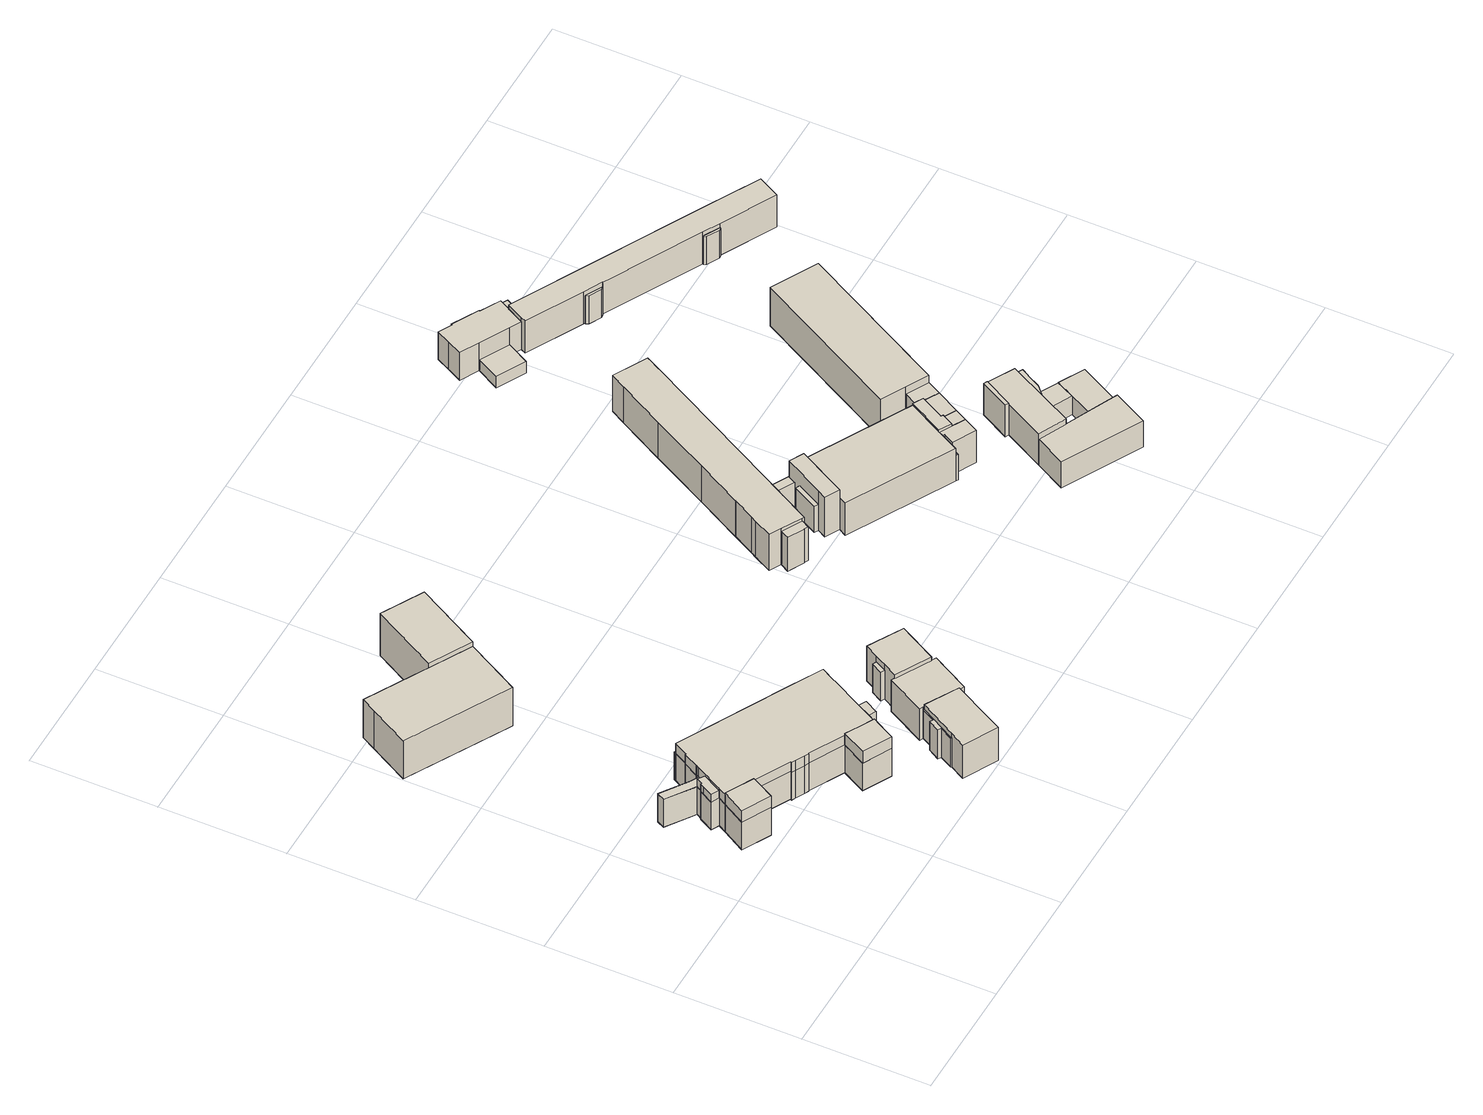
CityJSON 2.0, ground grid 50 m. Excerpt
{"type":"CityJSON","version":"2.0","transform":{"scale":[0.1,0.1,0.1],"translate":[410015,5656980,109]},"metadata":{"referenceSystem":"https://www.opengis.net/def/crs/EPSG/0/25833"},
"CityObjects":{
"building1":{"type":"Building","attributes":{"name":"Städtisches Klinikum Dresden-Friedrichstadt","Dachtyp_tdc":"tdcFreeFormRoof","Gemeindeschluessel":14612000,"Dachneigung":30.5,"QualitaetDacherkennung":21,"Geometrietyp2DReferenz":"3000","measuredHeight":21.23,"function":"31001_3051","roofType":"5000"},"geometry":[{"type":"Solid","lod":"1","boundaries":[[[[0,1,2,3,4,5,6,7,8,9,10,11,12,13,14,15,16,17,18,19,20,21,22,23,24,25,26,27,28,29,30,31,32,33,34,35,36,37,38,39,40,41,42],[43,44,45,46]],[[47,48,49,50,51,52,53,54,55,56,57,58,59,60,61,62,63,64,65,66,67,68,69,70,71,72,73,74,75,76,77,78,79,80,81,82,83,84,85,86,87,88,89],[90,91,92,93]],[[42,48,47,0]],[[41,49,48,42]],[[40,50,49,41]],[[39,51,50,40]],[[38,52,51,39]],[[37,53,52,38]],[[36,54,53,37]],[[35,55,54,36]],[[34,56,55,35]],[[33,57,56,34]],[[32,58,57,33]],[[31,59,58,32]],[[30,60,59,31]],[[29,61,60,30]],[[28,62,61,29]],[[27,63,62,28]],[[26,64,63,27]],[[25,65,64,26]],[[24,66,65,25]],[[23,67,66,24]],[[22,68,67,23]],[[21,69,68,22]],[[20,70,69,21]],[[19,71,70,20]],[[18,72,71,19]],[[17,73,72,18]],[[16,74,73,17]],[[15,75,74,16]],[[14,76,75,15]],[[13,77,76,14]],[[12,78,77,13]],[[11,79,78,12]],[[10,80,79,11]],[[9,81,80,10]],[[8,82,81,9]],[[7,83,82,8]],[[6,84,83,7]],[[5,85,84,6]],[[4,86,85,5]],[[3,87,86,4]],[[2,88,87,3]],[[1,89,88,2]],[[0,47,89,1]],[[46,91,90,43]],[[45,92,91,46]],[[44,93,92,45]],[[43,90,93,44]]]]}]},
"building2":{"type":"Building","attributes":{"name":"Städtisches Klinikum Dresden-Friedrichstadt","Gemeindeschluessel":14612000,"Dachneigung":90,"Dachorientierung":28.76,"MittlereTraufHoehe":128.35,"QualitaetDacherkennung":17,"ObjektHoehe":19.56,"BodenHoehe":109.88,"Geometrietyp2DReferenz":"3000","AbsoluteHoehe":129.44,"Dachflaeche":1951.08,"measuredHeight":19.56,"function":"31001_3051","roofType":"9999","storeysAboveGround":7},"children":["building2-1","building2-2","building2-3","building2-4","building2-5","building2-6","building2-7"],"geometry":[{"type":"Solid","lod":"1","boundaries":[[[[94,95,96,97,98,99,100,101,102,103,104,105,106,107,108,109,110,111,112,113,114,115,116,117,118,119,120,121]],[[122,123,124,125,126,127,128,129,130,131,132,133,134,135,136,137,138,139,140,141,142,143,144,145,146,147,148,149]],[[121,123,122,94]],[[120,124,123,121]],[[119,125,124,120]],[[118,126,125,119]],[[117,127,126,118]],[[116,128,127,117]],[[115,129,128,116]],[[114,130,129,115]],[[113,131,130,114]],[[112,132,131,113]],[[111,133,132,112]],[[110,134,133,111]],[[109,135,134,110]],[[108,136,135,109]],[[107,137,136,108]],[[106,138,137,107]],[[105,139,138,106]],[[104,140,139,105]],[[103,141,140,104]],[[102,142,141,103]],[[101,143,142,102]],[[100,144,143,101]],[[99,145,144,100]],[[98,146,145,99]],[[97,147,146,98]],[[96,148,147,97]],[[95,149,148,96]],[[94,122,149,95]]]]}]},
"building2-1":{"type":"BuildingPart","attributes":{"Dachneigung":58.62,"Dachorientierung":28.27,"MittlereTraufHoehe":128.14,"QualitaetDacherkennung":99,"BodenHoehe":109.88,"ObjektTeilHoehe":21.28,"Geometrietyp2DReferenz":"3000","AbsoluteHoehe":131.16,"Dachflaeche":155.74,"measuredHeight":21.28,"roofType":"5000","storeysAboveGround":7},"parents":["building2"],"geometry":[{"type":"Solid","lod":"1","boundaries":[[[[150,151,152,153,154]],[[155,143,156,141,157]],[[154,143,155,150]],[[153,156,143,154]],[[152,141,156,153]],[[151,157,141,152]],[[150,155,157,151]]]]}]},
"building2-2":{"type":"BuildingPart","attributes":{"Dachneigung":58.8,"Dachorientierung":28.5,"MittlereTraufHoehe":128.12,"QualitaetDacherkennung":97,"BodenHoehe":109.88,"ObjektTeilHoehe":21.21,"Geometrietyp2DReferenz":"3000","AbsoluteHoehe":131.09,"Dachflaeche":151.32,"measuredHeight":21.21,"roofType":"5000","storeysAboveGround":7},"parents":["building2"],"geometry":[{"type":"Solid","lod":"1","boundaries":[[[[158,159,160,161,162]],[[163,124,164,122,165]],[[162,124,163,158]],[[161,164,124,162]],[[160,122,164,161]],[[159,165,122,160]],[[158,163,165,159]]]]}]},
"building2-3":{"type":"BuildingPart","attributes":{"Dachneigung":90,"Dachorientierung":0,"MittlereTraufHoehe":117.95,"QualitaetDacherkennung":76,"BodenHoehe":109.88,"ObjektTeilHoehe":8.07,"Geometrietyp2DReferenz":"3000","AbsoluteHoehe":117.95,"Dachflaeche":62.91,"measuredHeight":8.07,"roofType":"1000","storeysAboveGround":3},"parents":["building2"],"geometry":[{"type":"Solid","lod":"1","boundaries":[[[[166,167,168,169,170,171]],[[172,173,174,175,176,177]],[[171,173,172,166]],[[170,174,173,171]],[[169,175,174,170]],[[168,176,175,169]],[[167,177,176,168]],[[166,172,177,167]]]]}]},
"building2-4":{"type":"BuildingPart","attributes":{"Dachneigung":53.08,"Dachorientierung":28.29,"MittlereTraufHoehe":127.6,"QualitaetDacherkennung":65,"BodenHoehe":109.88,"ObjektTeilHoehe":18.94,"Geometrietyp2DReferenz":"3000","AbsoluteHoehe":128.82,"Dachflaeche":24.69,"measuredHeight":18.94,"roofType":"3200","storeysAboveGround":6},"parents":["building2"],"geometry":[{"type":"Solid","lod":"1","boundaries":[[[[178,179,180,181,182,183]],[[139,184,185,186,187,140]],[[182,139,140,183]],[[181,184,139,182]],[[180,185,184,181]],[[179,186,185,180]],[[178,187,186,179]],[[183,140,187,178]]]]}]},
"building2-5":{"type":"BuildingPart","attributes":{"Dachneigung":90,"Dachorientierung":0,"MittlereTraufHoehe":123.74,"QualitaetDacherkennung":100,"BodenHoehe":109.88,"ObjektTeilHoehe":13.86,"Geometrietyp2DReferenz":"3000","AbsoluteHoehe":123.74,"Dachflaeche":56.78,"measuredHeight":13.86,"roofType":"1000","storeysAboveGround":5},"parents":["building2"],"geometry":[{"type":"Solid","lod":"1","boundaries":[[[[188,189,190,191,192,193]],[[194,195,196,197,127,198]],[[193,195,194,188]],[[192,196,195,193]],[[191,197,196,192]],[[190,127,197,191]],[[189,198,127,190]],[[188,194,198,189]]]]}]},
"building2-6":{"type":"BuildingPart","attributes":{"Dachneigung":90,"Dachorientierung":0,"MittlereTraufHoehe":117.94,"QualitaetDacherkennung":58,"BodenHoehe":109.88,"ObjektTeilHoehe":8.06,"Geometrietyp2DReferenz":"3000","AbsoluteHoehe":117.94,"Dachflaeche":32.3,"measuredHeight":8.06,"roofType":"1000","storeysAboveGround":3},"parents":["building2"],"geometry":[{"type":"Solid","lod":"1","boundaries":[[[[199,200,201,202,203]],[[132,204,172,177,134]],[[203,204,132,199]],[[202,172,204,203]],[[201,177,172,202]],[[200,134,177,201]],[[199,132,134,200]]]]}]},
"building2-7":{"type":"BuildingPart","attributes":{"Dachneigung":57.79,"Dachorientierung":121.27,"MittlereTraufHoehe":127.1,"QualitaetDacherkennung":56,"BodenHoehe":109.88,"ObjektTeilHoehe":18.87,"Geometrietyp2DReferenz":"3000","AbsoluteHoehe":128.75,"Dachflaeche":34.11,"measuredHeight":18.87,"roofType":"3100","storeysAboveGround":6},"parents":["building2"],"geometry":[{"type":"Solid","lod":"1","boundaries":[[[[205,206,207,208,209,210,211,212]],[[213,126,214,215,216,217,194,198]],[[212,126,213,205]],[[211,214,126,212]],[[210,215,214,211]],[[209,216,215,210]],[[208,217,216,209]],[[207,194,217,208]],[[206,198,194,207]],[[205,213,198,206]]]]}]},
"building3":{"type":"Building","attributes":{"name":"Städtisches Klinikum Dresden-Friedrichstadt","Gemeindeschluessel":14612000,"Geometrietyp2DReferenz":"3000","function":"31001_3051","roofType":"9999"},"children":["building3-1","building3-2"]},
"building3-1":{"type":"BuildingPart","attributes":{"Dachtyp_tdc":"tdcGableRoof","Dachneigung":30.21,"QualitaetDacherkennung":33,"Geometrietyp2DReferenz":"3000","measuredHeight":23.37,"roofType":"3100"},"parents":["building3"],"geometry":[{"type":"Solid","lod":"1","boundaries":[[[[218,219,220,221,222,223,224]],[[225,226,227,228,229,230,231]],[[224,226,225,218]],[[223,227,226,224]],[[222,228,227,223]],[[221,229,228,222]],[[220,230,229,221]],[[219,231,230,220]],[[218,225,231,219]]]]}]},
"building3-2":{"type":"BuildingPart","attributes":{"Dachtyp_tdc":"tdcHipAndGableRoof","Dachneigung":31.15,"QualitaetDacherkennung":72,"Geometrietyp2DReferenz":"3000","measuredHeight":23.63,"roofType":"5000"},"parents":["building3"],"geometry":[{"type":"Solid","lod":"1","boundaries":[[[[232,233,234,235]],[[229,236,237,230]],[[235,236,229,232]],[[234,237,236,235]],[[233,230,237,234]],[[232,229,230,233]]]]}]},
"building4":{"type":"Building","attributes":{"name":"Städtisches Klinikum Dresden-Friedrichstadt","Gemeindeschluessel":14612000,"Geometrietyp2DReferenz":"3000","function":"31001_3051","roofType":"9999"},"children":["building4-1","building4-2","building4-3","building4-4","building4-5","building4-6"]},
"building4-1":{"type":"BuildingPart","attributes":{"Dachtyp_tdc":"tdcPolyFlatRoof","Dachneigung":3.17,"QualitaetDacherkennung":35,"Geometrietyp2DReferenz":"3000","measuredHeight":14.13,"roofType":"2100"},"parents":["building4"],"geometry":[{"type":"Solid","lod":"1","boundaries":[[[[238,239,240,241]],[[242,243,244,245]],[[241,243,242,238]],[[240,244,243,241]],[[239,245,244,240]],[[238,242,245,239]]]]}]},
"building4-2":{"type":"BuildingPart","attributes":{"Dachtyp_tdc":"tdcTentRoof","Dachneigung":40.5,"QualitaetDacherkennung":51,"Geometrietyp2DReferenz":"3000","measuredHeight":20.38,"roofType":"3500"},"parents":["building4"],"geometry":[{"type":"Solid","lod":"1","boundaries":[[[[246,247,248,249,250,251]],[[242,245,252,253,254,255]],[[251,242,255,246]],[[250,245,242,251]],[[249,252,245,250]],[[248,253,252,249]],[[247,254,253,248]],[[246,255,254,247]]]]}]},
"building4-3":{"type":"BuildingPart","attributes":{"Dachtyp_tdc":"tdcGableRoof","Dachneigung":14.61,"QualitaetDacherkennung":4,"Geometrietyp2DReferenz":"3000","measuredHeight":16.26,"roofType":"3100"},"parents":["building4"],"geometry":[{"type":"Solid","lod":"1","boundaries":[[[[256,257,258,259]],[[260,261,262,263]],[[259,261,260,256]],[[258,262,261,259]],[[257,263,262,258]],[[256,260,263,257]]]]}]},
"building4-4":{"type":"BuildingPart","attributes":{"Dachtyp_tdc":"tdcHipAndGableRoof","Dachneigung":27.19,"QualitaetDacherkennung":31,"Geometrietyp2DReferenz":"3000","measuredHeight":18.48,"roofType":"5000"},"parents":["building4"],"geometry":[{"type":"Solid","lod":"1","boundaries":[[[[264,265,266,267,268,269]],[[261,270,271,272,273,262]],[[269,270,261,264]],[[268,271,270,269]],[[267,272,271,268]],[[266,273,272,267]],[[265,262,273,266]],[[264,261,262,265]]]]}]},
"building4-5":{"type":"BuildingPart","attributes":{"Dachtyp_tdc":"tdcPolyFlatRoof","Dachneigung":0,"QualitaetDacherkennung":40,"Geometrietyp2DReferenz":"3000","measuredHeight":14.1,"roofType":"1000"},"parents":["building4"],"geometry":[{"type":"Solid","lod":"1","boundaries":[[[[274,275,276,277,278,279,280,281]],[[282,283,284,285,286,287,273,272]],[[281,283,282,274]],[[280,284,283,281]],[[279,285,284,280]],[[278,286,285,279]],[[277,287,286,278]],[[276,273,287,277]],[[275,272,273,276]],[[274,282,272,275]]]]}]},
"building4-6":{"type":"BuildingPart","attributes":{"Dachtyp_tdc":"tdcGableRoof","Dachneigung":32.48,"QualitaetDacherkennung":34,"Geometrietyp2DReferenz":"3000","measuredHeight":18.5,"roofType":"3100"},"parents":["building4"],"geometry":[{"type":"Solid","lod":"1","boundaries":[[[[288,289,290,291,292,293,294,295,296,297]],[[298,299,255,300,254,301,302,263,303,287]],[[297,299,298,288]],[[296,255,299,297]],[[295,300,255,296]],[[294,254,300,295]],[[293,301,254,294]],[[292,302,301,293]],[[291,263,302,292]],[[290,303,263,291]],[[289,287,303,290]],[[288,298,287,289]]]]}]},
"building5":{"type":"Building","attributes":{"name":"Städtisches Klinikum Dresden-Friedrichstadt","Gemeindeschluessel":14612000,"Geometrietyp2DReferenz":"3000","function":"31001_3051","roofType":"9999"},"children":["building5-1","building5-2"]},
"building5-1":{"type":"BuildingPart","attributes":{"Dachtyp_tdc":"tdcHipRoof","Dachneigung":29.58,"QualitaetDacherkennung":57,"Geometrietyp2DReferenz":"3000","measuredHeight":19.89,"roofType":"3200"},"parents":["building5"],"geometry":[{"type":"Solid","lod":"1","boundaries":[[[[304,305,306,307,308,309,310,311,312,313,314,315,316,317,318,319,320,321,322,323,324,325,326,327,328]],[[329,330,331,332,333,334,335,336,337,338,339,340,341,342,343,344,345,346,347,348,349,350,351,352,353]],[[328,330,329,304]],[[327,331,330,328]],[[326,332,331,327]],[[325,333,332,326]],[[324,334,333,325]],[[323,335,334,324]],[[322,336,335,323]],[[321,337,336,322]],[[320,338,337,321]],[[319,339,338,320]],[[318,340,339,319]],[[317,341,340,318]],[[316,342,341,317]],[[315,343,342,316]],[[314,344,343,315]],[[313,345,344,314]],[[312,346,345,313]],[[311,347,346,312]],[[310,348,347,311]],[[309,349,348,310]],[[308,350,349,309]],[[307,351,350,308]],[[306,352,351,307]],[[305,353,352,306]],[[304,329,353,305]]]]}]},
"building5-2":{"type":"BuildingPart","attributes":{"Dachtyp_tdc":"tdcHipRoof","Dachneigung":29.59,"QualitaetDacherkennung":42,"Geometrietyp2DReferenz":"3000","measuredHeight":17.3,"roofType":"3200"},"parents":["building5"],"geometry":[{"type":"Solid","lod":"1","boundaries":[[[[354,355,356,357,358,359,360,361]],[[362,350,349,363,364,365,366,367]],[[361,350,362,354]],[[360,349,350,361]],[[359,363,349,360]],[[358,364,363,359]],[[357,365,364,358]],[[356,366,365,357]],[[355,367,366,356]],[[354,362,367,355]]]]}]},
"building6":{"type":"Building","attributes":{"name":"Städtisches Klinikum Dresden-Friedrichstadt","Gemeindeschluessel":14612000,"Geometrietyp2DReferenz":"3000","function":"31001_3051","roofType":"9999"},"children":["building6-1","building6-2","building6-3","building6-4","building6-5","building6-6"]},
"building6-1":{"type":"BuildingPart","attributes":{"Dachtyp_tdc":"tdcHipAndGableRoof","Dachneigung":42.29,"QualitaetDacherkennung":46,"Geometrietyp2DReferenz":"3000","measuredHeight":21.67,"roofType":"5000"},"parents":["building6"],"geometry":[{"type":"Solid","lod":"1","boundaries":[[[[368,369,370,371,372]],[[373,374,375,376,377]],[[372,374,373,368]],[[371,375,374,372]],[[370,376,375,371]],[[369,377,376,370]],[[368,373,377,369]]]]}]},
"building6-2":{"type":"BuildingPart","attributes":{"Dachtyp_tdc":"tdcFreeFormRoof","Dachneigung":53.4,"QualitaetDacherkennung":12,"Geometrietyp2DReferenz":"3000","measuredHeight":13.44,"roofType":"5000"},"parents":["building6"],"geometry":[{"type":"Solid","lod":"1","boundaries":[[[[378,379,380,381]],[[382,383,384,374]],[[381,383,382,378]],[[380,384,383,381]],[[379,374,384,380]],[[378,382,374,379]]]]}]},
"building6-3":{"type":"BuildingPart","attributes":{"Dachtyp_tdc":"tdcPolyFlatRoof","Dachneigung":0,"QualitaetDacherkennung":64,"Geometrietyp2DReferenz":"3000","measuredHeight":11.69,"roofType":"1000"},"parents":["building6"],"geometry":[{"type":"Solid","lod":"1","boundaries":[[[[385,386,387,388,389,390]],[[391,392,393,394,375,384]],[[390,391,384,385]],[[389,392,391,390]],[[388,393,392,389]],[[387,394,393,388]],[[386,375,394,387]],[[385,384,375,386]]]]}]},
"building6-4":{"type":"BuildingPart","attributes":{"Dachtyp_tdc":"tdcPolyFlatRoof","Dachneigung":0,"QualitaetDacherkennung":45,"Geometrietyp2DReferenz":"3000","measuredHeight":16.74,"roofType":"1000"},"parents":["building6"],"geometry":[{"type":"Solid","lod":"1","boundaries":[[[[395,396,397,398,399,400,401,402,403,404]],[[405,406,407,408,409,410,411,412,413,414]],[[404,406,405,395]],[[403,407,406,404]],[[402,408,407,403]],[[401,409,408,402]],[[400,410,409,401]],[[399,411,410,400]],[[398,412,411,399]],[[397,413,412,398]],[[396,414,413,397]],[[395,405,414,396]]]]}]},
"building6-5":{"type":"BuildingPart","attributes":{"Dachtyp_tdc":"tdcPolyFlatRoof","Dachneigung":0,"QualitaetDacherkennung":53,"Geometrietyp2DReferenz":"3000","measuredHeight":15.95,"roofType":"1000"},"parents":["building6"],"geometry":[{"type":"Solid","lod":"1","boundaries":[[[[415,416,417,418,419,420,421,422]],[[413,423,424,425,377,376,426,414]],[[422,423,413,415]],[[421,424,423,422]],[[420,425,424,421]],[[419,377,425,420]],[[418,376,377,419]],[[417,426,376,418]],[[416,414,426,417]],[[415,413,414,416]]]]}]},
"building6-6":{"type":"BuildingPart","attributes":{"Dachtyp_tdc":"tdcPolyFlatRoof","Dachneigung":47.09,"QualitaetDacherkennung":35,"Geometrietyp2DReferenz":"3000","measuredHeight":13.05,"roofType":"2100"},"parents":["building6"],"geometry":[{"type":"Solid","lod":"1","boundaries":[[[[427,428,429,430,431]],[[432,424,423,433,434]],[[431,424,432,427]],[[430,423,424,431]],[[429,433,423,430]],[[428,434,433,429]],[[427,432,434,428]]]]}]},
"building7":{"type":"Building","attributes":{"name":"Städtisches Klinikum Dresden-Friedrichstadt","Gemeindeschluessel":14612000,"Geometrietyp2DReferenz":"3000","function":"31001_3051","roofType":"9999"},"children":["building7-1","building7-2","building7-3","building7-4","building7-5","building7-6"]},
"building7-1":{"type":"BuildingPart","attributes":{"Dachtyp_tdc":"tdcCutGableRoof","Dachneigung":30.42,"QualitaetDacherkennung":9,"Geometrietyp2DReferenz":"3000","measuredHeight":17.95,"roofType":"9999"},"parents":["building7"],"geometry":[{"type":"Solid","lod":"1","boundaries":[[[[435,436,437,438,439,440,441]],[[442,443,444,445,446,447,448]],[[441,443,442,435]],[[440,444,443,441]],[[439,445,444,440]],[[438,446,445,439]],[[437,447,446,438]],[[436,448,447,437]],[[435,442,448,436]]]]}]},
"building7-2":{"type":"BuildingPart","attributes":{"Dachtyp_tdc":"tdcPolyFlatRoof","Dachneigung":0,"QualitaetDacherkennung":49,"Geometrietyp2DReferenz":"3000","measuredHeight":12.79,"roofType":"1000"},"parents":["building7"],"geometry":[{"type":"Solid","lod":"1","boundaries":[[[[449,450,451,452,453,454]],[[446,445,455,456,457,458]],[[454,445,446,449]],[[453,455,445,454]],[[452,456,455,453]],[[451,457,456,452]],[[450,458,457,451]],[[449,446,458,450]]]]}]},
"building7-3":{"type":"BuildingPart","attributes":{"Dachtyp_tdc":"tdcPolyFlatRoof","Dachneigung":0,"QualitaetDacherkennung":78,"Geometrietyp2DReferenz":"3000","measuredHeight":9.23,"roofType":"1000"},"parents":["building7"],"geometry":[{"type":"Solid","lod":"1","boundaries":[[[[459,460,461,462,463]],[[464,465,466,467,468]],[[463,465,464,459]],[[462,466,465,463]],[[461,467,466,462]],[[460,468,467,461]],[[459,464,468,460]]]]}]},
"building7-4":{"type":"BuildingPart","attributes":{"Dachtyp_tdc":"tdcFreeFormRoof","Dachneigung":37.69,"QualitaetDacherkennung":25,"Geometrietyp2DReferenz":"3000","measuredHeight":15.82,"roofType":"5000"},"parents":["building7"],"geometry":[{"type":"Solid","lod":"1","boundaries":[[[[469,470,471,472]],[[442,473,474,443]],[[472,473,442,469]],[[471,474,473,472]],[[470,443,474,471]],[[469,442,443,470]]]]}]},
"building7-5":{"type":"BuildingPart","attributes":{"Dachtyp_tdc":"tdcPolyFlatRoof","Dachneigung":0,"QualitaetDacherkennung":71,"Geometrietyp2DReferenz":"3000","measuredHeight":12.76,"roofType":"1000"},"parents":["building7"],"geometry":[{"type":"Solid","lod":"1","boundaries":[[[[475,476,477,478,479,480]],[[468,481,482,448,447,464]],[[480,481,468,475]],[[479,482,481,480]],[[478,448,482,479]],[[477,447,448,478]],[[476,464,447,477]],[[475,468,464,476]]]]}]},
"building7-6":{"type":"BuildingPart","attributes":{"Dachtyp_tdc":"tdcPolyFlatRoof","Dachneigung":0,"QualitaetDacherkennung":55,"Geometrietyp2DReferenz":"3000","measuredHeight":9.21,"roofType":"1000"},"parents":["building7"],"geometry":[{"type":"Solid","lod":"1","boundaries":[[[[483,484,485,486]],[[465,446,458,466]],[[486,446,465,483]],[[485,458,446,486]],[[484,466,458,485]],[[483,465,466,484]]]]}]},
"building8":{"type":"Building","attributes":{"name":"Städtisches Klinikum Dresden-Friedrichstadt","Gemeindeschluessel":14612000,"Geometrietyp2DReferenz":"3000","function":"31001_3051","roofType":"9999"},"children":["building8-1","building8-2","building8-3","building8-4","building8-5"]},
"building8-1":{"type":"BuildingPart","attributes":{"Dachtyp_tdc":"tdcPolyFlatRoof","Dachneigung":0,"QualitaetDacherkennung":69,"Geometrietyp2DReferenz":"3000","measuredHeight":19.11,"roofType":"1000"},"parents":["building8"],"geometry":[{"type":"Solid","lod":"1","boundaries":[[[[487,488,489,490,491]],[[492,493,494,495,496]],[[491,493,492,487]],[[490,494,493,491]],[[489,495,494,490]],[[488,496,495,489]],[[487,492,496,488]]]]}]},
"building8-2":{"type":"BuildingPart","attributes":{"Dachtyp_tdc":"tdcPolyFlatRoof","Dachneigung":0,"QualitaetDacherkennung":71,"Geometrietyp2DReferenz":"3000","measuredHeight":15.8,"roofType":"1000"},"parents":["building8"],"geometry":[{"type":"Solid","lod":"1","boundaries":[[[[497,498,499,500,501,502,503,504]],[[505,506,507,508,509,494,493,510]],[[504,506,505,497]],[[503,507,506,504]],[[502,508,507,503]],[[501,509,508,502]],[[500,494,509,501]],[[499,493,494,500]],[[498,510,493,499]],[[497,505,510,498]]]]}]},
"building8-3":{"type":"BuildingPart","attributes":{"Dachtyp_tdc":"tdcPolyFlatRoof","Dachneigung":0,"QualitaetDacherkennung":66,"Geometrietyp2DReferenz":"3000","measuredHeight":15.77,"roofType":"1000"},"parents":["building8"],"geometry":[{"type":"Solid","lod":"1","boundaries":[[[[511,512,513,514,515]],[[516,517,518,519,520]],[[515,517,516,511]],[[514,518,517,515]],[[513,519,518,514]],[[512,520,519,513]],[[511,516,520,512]]]]}]},
"building8-4":{"type":"BuildingPart","attributes":{"Dachtyp_tdc":"tdcPolyFlatRoof","Dachneigung":0,"QualitaetDacherkennung":63,"Geometrietyp2DReferenz":"3000","measuredHeight":15.77,"roofType":"1000"},"parents":["building8"],"geometry":[{"type":"Solid","lod":"1","boundaries":[[[[498,497,521,522,512,511]],[[510,516,520,523,524,505]],[[511,516,510,498]],[[512,520,516,511]],[[522,523,520,512]],[[521,524,523,522]],[[497,505,524,521]],[[498,510,505,497]]]]}]},
"building8-5":{"type":"BuildingPart","attributes":{"Dachtyp_tdc":"tdcPolyFlatRoof","Dachneigung":0,"QualitaetDacherkennung":59,"Geometrietyp2DReferenz":"3000","measuredHeight":15.77,"roofType":"1000"},"parents":["building8"],"geometry":[{"type":"Solid","lod":"1","boundaries":[[[[525,526,515,514,527,528,529]],[[530,531,532,533,518,517,534]],[[529,531,530,525]],[[528,532,531,529]],[[527,533,532,528]],[[514,518,533,527]],[[515,517,518,514]],[[526,534,517,515]],[[525,530,534,526]]]]}]},
"building9":{"type":"Building","attributes":{"name":"Städtisches Klinikum Dresden-Friedrichstadt","Gemeindeschluessel":14612000,"Geometrietyp2DReferenz":"3000","function":"31001_3051","roofType":"9999"},"children":["building9-1","building9-2","building9-3","building9-4","building9-5","building9-6","building9-7"]},
"building9-1":{"type":"BuildingPart","attributes":{"Dachtyp_tdc":"tdcFreeFormRoof","Dachneigung":41.74,"QualitaetDacherkennung":10,"Geometrietyp2DReferenz":"3000","measuredHeight":13.86,"roofType":"5000"},"parents":["building9"],"geometry":[{"type":"Solid","lod":"1","boundaries":[[[[535,536,537,538,539,540]],[[541,542,543,544,545,546]],[[540,542,541,535]],[[539,543,542,540]],[[538,544,543,539]],[[537,545,544,538]],[[536,546,545,537]],[[535,541,546,536]]]]}]},
"building9-2":{"type":"BuildingPart","attributes":{"Dachtyp_tdc":"tdcPolyFlatRoof","Dachneigung":0,"QualitaetDacherkennung":20,"Geometrietyp2DReferenz":"3000","measuredHeight":13.57,"roofType":"1000"},"parents":["building9"],"geometry":[{"type":"MultiSurface","lod":"1","boundaries":[[[547,548,549,550,551,552,553,552,551,554,555,554]],[[556,557,558,557,559,560,561,560,559,562,563,564]],[[554,557,556,547]],[[557,554,551,559]],[[560,552,553,561]],[[551,559,560,552]],[[550,562,559,551]],[[549,563,562,550]],[[548,564,563,549]],[[547,556,564,548]]]}]},
"building9-3":{"type":"BuildingPart","attributes":{"Dachtyp_tdc":"tdcPolyFlatRoof","Dachneigung":37.43,"QualitaetDacherkennung":57,"Geometrietyp2DReferenz":"3000","measuredHeight":13.34,"roofType":"2100"},"parents":["building9"],"geometry":[{"type":"Solid","lod":"1","boundaries":[[[[565,566,567,568]],[[569,570,571,572]],[[568,570,569,565]],[[567,571,570,568]],[[566,572,571,567]],[[565,569,572,566]]]]}]},
"building9-4":{"type":"BuildingPart","attributes":{"Dachtyp_tdc":"tdcHipAndGableRoof","Dachneigung":36.27,"QualitaetDacherkennung":41,"Geometrietyp2DReferenz":"3000","measuredHeight":17.65,"roofType":"5000"},"parents":["building9"],"geometry":[{"type":"Solid","lod":"1","boundaries":[[[[573,574,575,576,577,578,579,580,581,582,583,584,585]],[[586,587,588,541,546,560,561,558,589,590,591,592,593]],[[585,587,586,573]],[[584,588,587,585]],[[583,541,588,584]],[[582,546,541,583]],[[581,560,546,582]],[[580,561,560,581]],[[579,558,561,580]],[[578,589,558,579]],[[577,590,589,578]],[[576,591,590,577]],[[575,592,591,576]],[[574,593,592,575]],[[573,586,593,574]]]]}]},
"building9-5":{"type":"BuildingPart","attributes":{"Dachtyp_tdc":"tdcGableRoof","Dachneigung":38.34,"QualitaetDacherkennung":59,"Geometrietyp2DReferenz":"3000","measuredHeight":16.17,"roofType":"3100"},"parents":["building9"],"geometry":[{"type":"Solid","lod":"1","boundaries":[[[[594,595,596,597,598,599,600,601,602,603,604,605]],[[606,607,608,609,610,611,612,613,571,614,590,615]],[[605,606,615,594]],[[604,607,606,605]],[[603,608,607,604]],[[602,609,608,603]],[[601,610,609,602]],[[600,611,610,601]],[[599,612,611,600]],[[598,613,612,599]],[[597,571,613,598]],[[596,614,571,597]],[[595,590,614,596]],[[594,615,590,595]]]]}]},
"building9-6":{"type":"BuildingPart","attributes":{"Dachtyp_tdc":"tdcPolyFlatRoof","Dachneigung":0,"QualitaetDacherkennung":12,"Geometrietyp2DReferenz":"3000","measuredHeight":14.26,"roofType":"1000"},"parents":["building9"],"geometry":[{"type":"Solid","lod":"1","boundaries":[[[[616,617,618,619,620,621]],[[592,591,570,569,622,623]],[[621,591,592,616]],[[620,570,591,621]],[[619,569,570,620]],[[618,622,569,619]],[[617,623,622,618]],[[616,592,623,617]]]]}]},
"building9-7":{"type":"BuildingPart","attributes":{"Dachtyp_tdc":"tdcHipAndGableRoof","Dachneigung":11.41,"QualitaetDacherkennung":79,"Geometrietyp2DReferenz":"3000","measuredHeight":6.1,"roofType":"5000"},"parents":["building9"],"geometry":[{"type":"Solid","lod":"1","boundaries":[[[[624,625,626,627]],[[628,629,606,615]],[[627,628,615,624]],[[626,629,628,627]],[[625,606,629,626]],[[624,615,606,625]]]]}]}
},
"vertices":[
[556,900,146],[430,967,146],[396,904,146],[393,906,146],[361,848,146],[363,847,146],[358,836,146],[327,852,146],[221,925,146],[205,895,146],[313,820,146],[300,796,146],[298,797,146],[268,742,146],[299,726,146],[229,603,146],[339,545,146],[388,637,146],[526,564,146],[524,560,146],[540,551,146],[573,534,146],[589,526,146],[590,528,146],[726,456,146],[675,361,146],[784,303,146],[851,427,146],[880,412,146],[881,414,146],[906,461,146],[909,466,146],[880,481,146],[947,607,146],[946,608,146],[979,669,146],[853,736,146],[863,756,146],[831,773,146],[735,825,146],[693,848,146],[662,865,146],[566,917,146],[798,707,146],[760,632,146],[595,719,146],[630,796,146],[556,900,11],[566,917,11],[662,865,11],[693,848,11],[735,825,11],[831,773,11],[863,756,11],[853,736,11],[979,669,11],[946,608,11],[947,607,11],[880,481,11],[909,466,11],[906,461,11],[881,414,11],[880,412,11],[851,427,11],[784,303,11],[675,361,11],[726,456,11],[590,528,11],[589,526,11],[573,534,11],[540,551,11],[524,560,11],[526,564,11],[388,637,11],[339,545,11],[229,603,11],[299,726,11],[268,742,11],[298,797,11],[300,796,11],[313,820,11],[205,895,11],[221,925,11],[327,852,11],[358,836,11],[363,847,11],[361,848,11],[393,906,11],[396,904,11],[430,967,11],[798,707,11],[630,796,11],[595,719,11],[760,632,11],
[388,637,194],[526,564,194],[524,560,194],[540,551,194],[573,534,194],[589,526,194],[590,528,194],[726,456,194],[805,413,194],[835,397,194],[851,427,194],[880,481,194],[947,607,194],[946,608,194],[979,669,194],[953,683,194],[853,736,194],[452,946,194],[426,960,194],[396,904,194],[393,906,194],[361,848,194],[363,847,194],[358,836,194],[298,727,194],[299,726,194],[281,695,194],[307,681,194],[388,637,9],[307,681,9],[281,695,9],[299,726,9],[298,727,9],[358,836,9],[363,847,9],[361,848,9],[393,906,9],[396,904,9],[426,960,9],[452,946,9],[853,736,9],[953,683,9],[979,669,9],[946,608,9],[947,607,9],[880,481,9],[851,427,9],[835,397,9],[805,413,9],[726,456,9],[590,528,9],[589,526,9],[573,534,9],[540,551,9],[524,560,9],[526,564,9],
[675,361,203],[784,303,203],[835,397,203],[780,426,203],[726,456,203],[675,361,9],[780,426,9],[784,303,9],
[229,603,202],[339,545,202],[388,637,202],[334,666,202],[281,695,202],[229,603,9],[334,666,9],[339,545,9],
[556,900,90],[855,740,90],[863,756,90],[735,825,90],[693,848,90],[566,917,90],[556,900,9],[566,917,9],[693,848,9],[735,825,9],[863,756,9],[855,740,9],
[880,412,192],[881,414,192],[906,461,192],[909,466,192],[880,481,192],[851,427,192],[909,466,9],[906,461,9],[881,414,9],[880,412,9],
[313,820,147],[339,802,147],[358,836,147],[327,852,147],[221,925,147],[205,895,147],[313,820,9],[205,895,9],[221,925,9],[327,852,9],[339,802,9],
[426,960,89],[853,736,89],[855,740,89],[556,900,89],[430,967,89],[430,967,9],
[318,765,184],[339,802,184],[313,820,184],[300,796,184],[298,797,184],[290,782,184],[268,742,184],[298,727,184],[318,765,9],[268,742,9],[290,782,9],[298,797,9],[300,796,9],
[7,1806,197],[410,1585,197],[527,1799,197],[365,1888,197],[306,1920,197],[124,2020,197],[92,1961,197],[7,1806,10],[92,1961,10],[124,2020,10],[306,1920,10],[365,1888,10],[527,1799,10],[410,1585,10],
[365,1888,218],[527,1799,218],[669,2059,218],[507,2148,218],[507,2148,10],[669,2059,10],
[1096,489,165],[1120,533,165],[1106,540,165],[1082,497,165],[1096,489,24],[1082,497,24],[1106,540,24],[1120,533,24],
[1067,435,194],[1202,361,194],[1283,510,194],[1148,585,194],[1120,533,194],[1096,489,194],[1148,585,24],[1283,510,24],[1202,361,24],[1067,435,24],
[1042,59,169],[1124,207,169],[1118,211,169],[1038,61,169],[1042,59,24],[1038,61,24],[1118,211,24],[1124,207,24],
[1038,61,187],[1118,211,187],[990,281,187],[907,133,187],[873,73,187],[1007,2,187],[1007,2,24],[873,73,24],[907,133,24],[990,281,24],
[904,135,165],[907,133,165],[990,281,165],[986,283,165],[957,230,165],[945,237,165],[920,193,165],[932,186,165],[904,135,24],[932,186,24],[920,193,24],[945,237,24],[957,230,24],[986,283,24],
[972,290,178],[986,283,178],[1052,247,178],[1124,207,178],[1137,200,178],[1220,352,178],[1202,361,178],[1134,398,178],[1067,435,178],[1054,442,178],[972,290,24],[1054,442,24],[1134,398,24],[1220,352,24],[1137,200,24],[1052,247,24],
[1572,1308,198],[1526,1223,198],[1514,1201,198],[1476,1131,198],[1522,1106,198],[1599,1065,198],[1607,1061,198],[1645,1132,198],[1663,1165,198],[1668,1176,198],[1685,1206,198],[1702,1238,198],[1703,1238,198],[1704,1240,198],[1721,1271,198],[2023,1834,198],[2022,1835,198],[2047,1882,198],[2054,1896,198],[1924,1966,198],[1891,1905,198],[1890,1906,198],[1791,1721,198],[1669,1491,198],[1571,1309,198],[1572,1308,21],[1571,1309,21],[1669,1491,21],[1791,1721,21],[1890,1906,21],[1891,1905,21],[1924,1966,21],[2054,1896,21],[2047,1882,21],[2022,1835,21],[2023,1834,21],[1721,1271,21],[1704,1240,21],[1703,1238,21],[1702,1238,21],[1685,1206,21],[1668,1176,21],[1663,1165,21],[1645,1132,21],[1607,1061,21],[1599,1065,21],[1522,1106,21],[1476,1131,21],[1514,1201,21],[1526,1223,21],
[1503,1072,186],[1566,1039,186],[1566,1040,186],[1581,1032,186],[1588,1046,186],[1589,1046,186],[1599,1065,186],[1522,1106,186],[1503,1072,21],[1589,1046,21],[1588,1046,21],[1581,1032,21],[1566,1040,21],[1566,1039,21],
[1707,1031,220],[1762,1001,220],[1864,1193,220],[1809,1222,220],[1725,1065,220],[1707,1031,25],[1725,1065,25],[1809,1222,25],[1864,1193,25],[1762,1001,25],
[1709,1073,153],[1725,1065,153],[1778,1164,153],[1762,1172,153],[1709,1073,25],[1762,1172,25],[1778,1164,25],
[1778,1164,142],[1809,1222,142],[1810,1223,142],[1721,1271,142],[1704,1240,142],[1793,1192,142],[1793,1192,25],[1704,1240,25],[1721,1271,25],[1810,1223,25],
[2282,977,192],[2277,979,192],[2202,840,192],[2250,814,192],[2270,853,192],[2274,860,192],[2266,865,192],[2312,950,192],[2316,958,192],[2287,974,192],[2282,977,25],[2287,974,25],[2316,958,25],[2312,950,25],[2266,865,25],[2274,860,25],[2270,853,25],[2250,814,25],[2202,840,25],[2277,979,25],
[2202,840,184],[2277,979,184],[1868,1199,184],[1864,1193,184],[1762,1001,184],[1745,971,184],[2155,751,184],[2192,821,184],[2192,821,25],[2155,751,25],[1745,971,25],[1868,1199,25],
[2164,746,149],[2180,775,149],[2201,816,149],[2192,821,149],[2155,751,149],[2164,746,25],[2201,816,25],[2180,775,25],
[2446,692,169],[2362,534,169],[2471,483,169],[2528,592,169],[2610,752,169],[2524,798,169],[2507,807,169],[2446,692,16],[2507,807,16],[2524,798,16],[2610,752,16],[2528,592,16],[2471,483,16],[2362,534,16],
[2528,592,144],[2594,654,144],[2621,706,144],[2622,706,144],[2639,737,144],[2610,752,144],[2639,737,16],[2622,706,16],[2621,706,16],[2594,654,16],
[2580,433,109],[2677,388,109],[2769,561,109],[2669,614,109],[2634,542,109],[2580,433,16],[2634,542,16],[2669,614,16],[2769,561,16],[2677,388,16],
[2446,692,172],[2507,807,172],[2494,814,172],[2433,699,172],[2433,699,16],[2494,814,16],
[2677,388,144],[2580,433,144],[2471,483,144],[2362,534,144],[2298,414,144],[2605,251,144],[2605,251,16],[2298,414,16],
[2634,542,108],[2669,614,108],[2594,654,108],[2528,592,108],
[2718,1570,215],[2539,1665,215],[2225,1077,215],[2318,1027,215],[2403,981,215],[2718,1570,24],[2403,981,24],[2318,1027,24],[2225,1077,24],[2539,1665,24],
[2316,958,182],[2374,926,182],[2403,981,182],[2318,1027,182],[2291,977,182],[2283,981,182],[2282,977,182],[2287,974,182],[2316,958,24],[2287,974,24],[2282,977,24],[2283,981,24],[2291,977,24],[2374,926,24],
[2324,834,182],[2274,860,182],[2270,853,182],[2250,814,182],[2300,787,182],[2324,834,24],[2300,787,24],[2250,814,24],[2270,853,24],[2274,860,24],
[2312,950,182],[2266,865,182],[2266,865,24],[2312,950,24],
[2180,775,182],[2268,728,182],[2202,840,182],[2192,821,182],[2201,816,182],[2180,775,24],[2201,816,24],[2192,821,24],[2202,840,24],[2268,728,24],
[2770,1978,158],[2706,2012,158],[2704,2008,158],[2710,1999,158],[2757,1973,158],[2768,1975,158],[2770,1978,22],[2768,1975,22],[2757,1973,22],[2710,1999,22],[2704,2008,22],[2706,2012,22],
[2262,2241,158],[2267,2231,158],[2315,2206,158],[2327,2209,158],[2328,2211,158],[2330,2210,158],[2331,2210,158],[2264,2245,158],[2258,2248,158],[2262,2241,22],[2264,2245,22],[2258,2248,22],[2328,2211,22],[2330,2210,22],[2331,2210,22],[2327,2209,22],[2315,2206,22],[2267,2231,22],
[2114,2439,144],[2134,2480,144],[2108,2494,144],[2087,2454,144],[2114,2439,22],[2087,2454,22],[2108,2494,22],[2134,2480,22],
[3007,1913,179],[3027,1951,179],[2811,2066,179],[2085,2450,179],[2049,2383,179],[2039,2364,179],[2258,2248,179],[2331,2210,179],[2330,2210,179],[2706,2012,179],[2770,1978,179],[2982,1866,179],[2987,1875,179],[3007,1913,22],[2987,1875,22],[2982,1866,22],[2039,2364,22],[2049,2383,22],[2085,2450,22],[2811,2066,22],[3027,1951,22],
[2003,2407,158],[2049,2383,158],[2079,2440,158],[2108,2494,158],[2030,2535,158],[2032,2539,158],[1929,2594,158],[1927,2590,158],[1875,2618,158],[1848,2563,158],[1819,2505,158],[1891,2466,158],[1891,2466,22],[1819,2505,22],[1848,2563,22],[1875,2618,22],[1927,2590,22],[1929,2594,22],[2032,2539,22],[2030,2535,22],[2079,2440,22],[2003,2407,22],
[2811,2066,165],[2812,2069,165],[2312,2334,165],[2114,2439,165],[2087,2454,165],[2085,2450,165],[2312,2334,22],[2812,2069,22],
[2003,2407,77],[1891,2466,77],[1843,2376,77],[1955,2317,77],[1955,2317,22],[1843,2376,22]
]}
